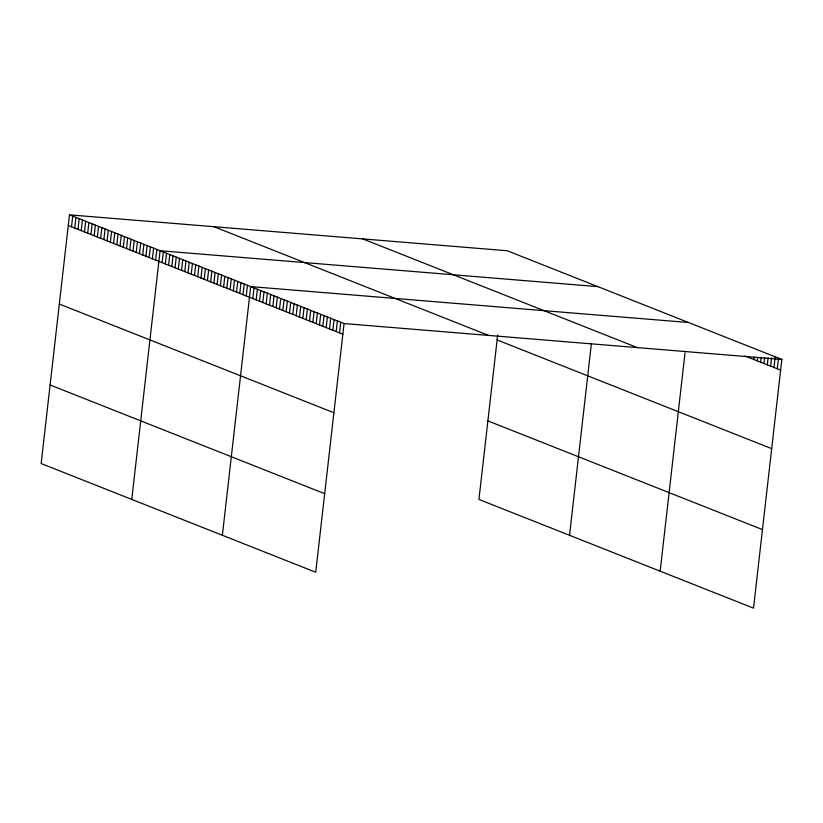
<?xml version="1.0" encoding="UTF-8"?>
<svg xmlns="http://www.w3.org/2000/svg" width="823" height="823" viewBox="0 0 823 823"><rect width="100%" height="100%" fill="white"/><g stroke="black" fill="none" stroke-linecap="round" stroke-linejoin="round"><path stroke-width="1.23" d="M69.482 214.854L41.15 463.534L315.723 572.242L344.065 323.562L69.482 214.854L507.277 250.758L781.85 359.466L753.518 608.146L478.935 499.438L497.668 335.043M71.508 226.767L72.722 216.14M74.739 228.053L75.953 217.416M77.979 229.339L79.193 218.702M81.22 230.615L82.423 219.978M84.45 231.901L85.664 221.264M87.691 233.176L88.905 222.539M90.921 234.462L92.135 223.825M94.161 235.738L95.375 225.111M97.392 237.024L98.606 226.387M100.632 238.3L101.846 227.673M103.873 239.586L105.077 228.948M107.103 240.861L108.317 230.234M110.344 242.147L111.547 231.51M113.574 243.423L114.788 232.796M116.815 244.709L118.028 234.071M120.045 245.984L121.259 235.357M123.285 247.27L124.499 236.633M126.526 248.556L127.73 237.919M129.756 249.832L130.97 239.195M132.997 251.118L134.2 240.481M136.227 252.394L137.441 241.767M139.468 253.679L140.682 243.042M142.698 254.955L143.912 244.328M145.938 256.241L147.152 245.604M149.169 257.517L150.383 246.89M152.409 258.803L153.623 248.165M155.65 260.078L156.854 249.451M131.762 499.407L160.094 250.727L597.879 286.63M162.121 262.64L163.335 252.013M165.351 263.926L166.565 253.289M168.592 265.212L169.805 254.574M171.822 266.487L173.036 255.85M175.062 267.773L176.276 257.136M178.303 269.049L179.507 258.412M181.533 270.335L182.747 259.698M184.774 271.611L185.977 260.984M188.004 272.897L189.218 262.259M191.245 274.172L192.459 263.545M194.475 275.458L195.689 264.821M197.715 276.734L198.929 266.107M200.956 278.02L202.16 267.382M204.186 279.295L205.4 268.668M207.427 280.581L208.631 269.944M210.657 281.857L211.871 271.23M213.898 283.143L215.112 272.506M217.128 284.429L218.342 273.792M220.369 285.704L221.582 275.067M223.599 286.99L224.813 276.353M226.839 288.266L228.053 277.639M230.08 289.552L231.284 278.915M233.31 290.828L234.524 280.201M236.551 292.114L237.765 281.476M239.781 293.389L240.995 282.762M243.022 294.675L244.236 284.038M246.252 295.951L247.466 285.324M222.375 535.279L250.706 286.599L688.491 322.503M252.826 298.554L254.04 287.927M256.159 299.881L257.373 289.243M259.492 301.197L260.706 290.56M262.825 302.514L264.039 291.887M266.168 303.831L267.372 293.204M269.502 305.158L270.705 294.521M272.835 306.475L274.038 295.838M276.168 307.792L277.382 297.165M279.501 309.119L280.715 298.482M282.834 310.436L284.048 299.798M286.167 311.752L287.381 301.125M289.501 313.079L290.714 302.442M292.834 314.396L294.048 303.759M296.167 315.713L297.381 305.086M299.5 317.04L300.714 306.403M302.843 318.357L304.047 307.72M306.177 319.674L307.38 309.047M309.51 320.991L310.724 310.364M312.843 322.318L314.057 311.68M316.176 323.634L317.39 312.997M319.509 324.951L320.723 314.324M322.842 326.278L324.056 315.641M326.175 327.595L327.389 316.958M329.509 328.912L330.723 318.285M332.842 330.239L334.056 319.602M336.185 331.556L337.389 320.919M339.518 332.873L340.722 322.246M569.547 535.31L591.356 343.911M660.159 571.183L685.045 352.779M753.961 359.538L754.238 357.182M757.304 360.865L757.705 357.316M760.637 362.182L761.172 357.449M763.97 363.499L764.639 357.594M767.303 364.826L768.106 357.727M770.637 366.142L771.583 357.871M773.97 367.459L775.184 356.822M777.303 368.776L778.517 358.149M344.065 323.562L781.85 359.466M745.072 356.02L780.636 370.103M362.799 238.917L637.383 347.615M213.949 226.706L488.533 335.414M497.113 339.95L771.686 448.658M68.268 225.492L342.852 334.2M487.885 420.882L762.468 529.59M59.318 304.047L333.901 412.745M50.1 384.979L324.674 493.687"/></g></svg>
